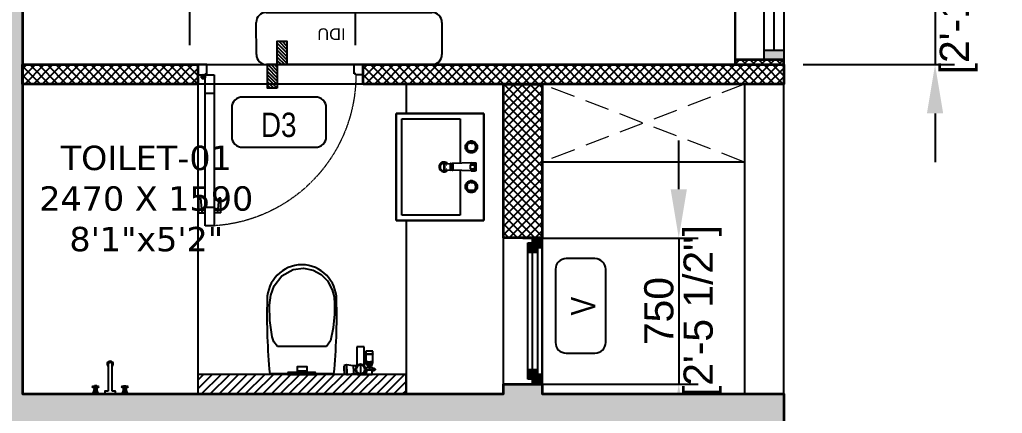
# Model space of a CAD drawing. Header units: millimetres. Extents: x 46985 to 60368, y 184712 to 204375.
# Drawn here: x 55319 to 60368, y 191997 to 194017 of the extents above; entities that cross this region are included whole.
import ezdxf
from ezdxf.enums import TextEntityAlignment as Align

# ---------------------------------------------------------------- set-up
doc = ezdxf.new("R2010")
doc.units = ezdxf.units.MM
doc.linetypes.add('( Hidden )', pattern=[0.375, 0.25, -0.125])
doc.linetypes.add('3.5BHK EAST-UN-5$0$DASHED', pattern=[0.75, 0.5, -0.25])
for name, color, linetype in [('A-AC', 252, 'Continuous'), ('A-Dimensions', 4, 'Continuous'), ('A-Door', 11, 'Continuous'), ('A-Door Line', 8, 'Continuous'), ('A-Furniture', 8, 'Continuous'), ('A-Handwash', 252, 'Continuous'), ('A-Handwash Platform', 253, 'Continuous'), ('A-Hatch', 252, 'Continuous'), ('A-Ledge Wall', 8, 'Continuous'), ('A-Room Boundary', 44, 'Continuous'), ('A-Shaft Line', 253, 'Continuous'), ('A-Shaft Wall', 253, 'Continuous'), ('A-Shower', 253, 'Continuous'), ('A-Shower Glass', 253, 'Continuous'), ('A-Text Main', 44, 'Continuous'), ('A-Ventilator', 4, 'Continuous'), ('A-WC', 253, 'Continuous'), ('A-Window', 4, 'Continuous')]:
    doc.layers.add(name, color=color, linetype=linetype)
doc.layers.add('A-Wall', color=240, linetype='Continuous', lineweight=35)
doc.styles.add('2024-08-29_TOWER-A$0$simplex-0.8', font='simplex.shx', dxfattribs={"width": 0.8})
doc.styles.add('3.5BHK EAST_UN-1$0$grid_text', font='verdana.ttf')
doc.styles.add('3BHK  WEST_UN-2$0$AMISH', font='arial.ttf')
doc.styles.add('ARIAL', font='ARIALN.TTF')
doc.styles.add('S', font='arial.ttf', dxfattribs={"height": 150})
doc.dimstyles.new('DIMSMALL', dxfattribs={"dimtxt": 150, "dimasz": 250, "dimexe": 100, "dimexo": 100, "dimgap": 25, "dimtad": 1, "dimdec": 0, "dimzin": 0, "dimdsep": 46, "dimtxsty": 'S', "dimcen": 0, "dimdle": 100, "dimclrd": 8, "dimclre": 8, "dimclrt": 256, "dimazin": 0, "dimtfac": 1, "dimtdec": 0, "dimtix": 1, "dimtmove": 0, "dimatfit": 3, "dimldrblk": '12_DatumFilled', "dimfxl": 1, "dimtolj": 1, "dimtzin": 0, "dimlwd": -1, "dimlwe": -1, "dimarcsym": 1})

# ---------------------------------------------------------------- blocks, each defined once
blk = doc.blocks.new('A$C060bb122')
at = {"layer": 'A-Window', "linetype": 'Continuous'}
for points in [[(0, 0), (-100, 0), (-100, -50), (0, -50)], [(-100, -900), (0, -900), (0, -850), (-100, -850)]]:
    blk.add_hatch(color=256, dxfattribs=at).paths.add_polyline_path(points)
for p, q in [((-249.5, 0), (-249.5, -900)), ((-100, 0), (-249.5, 0)), ((-100, -50), (-100, 0)), ((0, 0), (-100, 0)), ((0, 0), (-100, 0)), ((0, 0), (0, -900)), ((0, 0), (0, -50)), ((0, -50), (-100, -50)), ((-100, -850), (-100, -50)), ((-50, -50), (-50, -850)), ((0, -50), (0, -850)), ((-100, -900), (-100, -850)), ((-100, -850), (0, -850)), ((0, -850), (0, -900)), ((-100, -900), (-250, -900)), ((0, -900), (-100, -900)), ((0, -900), (-100, -900))]:
    blk.add_line(p, q, dxfattribs=at)
blk = doc.blocks.new('A$C9b4d8ff6')
at = {"layer": 'A-Door'}
for p, q in [((84.9, 827.1), (37.7, 827.1)), ((37.7, 827.1), (37.8, 53.1)), ((85, 53.1), (84.9, 827.1)), ((4.7, 761.1), (37.7, 761.1)), ((4.7, 761.1), (4.7, 685.5)), ((14.1, 685.5), (21.1, 761.1)), ((117.9, 761.1), (84.9, 761.1)), ((108.5, 685.5), (101.5, 761.1)), ((117.9, 761.1), (118, 685.5)), ((19.8, 746.9), (37.7, 746.9)), ((84.9, 732.7), (37.7, 732.7)), ((102.8, 746.9), (84.9, 746.9)), ((4.7, 685.5), (14.1, 685.5)), ((118, 685.5), (108.5, 685.5)), ((84.9, 147.5), (37.7, 147.5)), ((0, 0), (0, 53.1)), ((0, 53.1), (37.8, 53.1)), ((14.2, 62.5), (42.5, 62.5)), ((28.3, 76.7), (28.3, 48.4)), ((37.8, 53.1), (85, 53.1)), ((37.8, 53.1), (37.8, 47.2)), ((85, 53.1), (85, 53.1)), ((850, 53.2), (812.2, 53.1)), ((812.2, 53.1), (812.2, 47.2)), ((850, 0.1), (850, 53.2)), ((47.2, 0), (0, 0)), ((37.8, 47.2), (47.2, 47.2)), ((47.2, 47.2), (47.2, 0)), ((802.8, 47.2), (802.8, 0.1)), ((812.2, 47.2), (802.8, 47.2)), ((802.8, 0.1), (850, 0.1))]:
    blk.add_line(p, q, dxfattribs=at)
blk.add_circle((28.3, 62.5), 9.44, dxfattribs=at)
at = {"layer": 'A-Door', "linetype": '3.5BHK EAST-UN-5$0$DASHED', "lineweight": 0}
blk.add_arc((35.5, 52), 776.7, 0.0858, 86.3542, dxfattribs=at)
blk = doc.blocks.new('A$C82096e65')
at = {"layer": 'A-Ventilator', "linetype": 'Continuous'}
for points in [[(175, 725), (125, 725), (125, 675), (175, 675)], [(200, 750), (150, 750), (150, 725), (175, 725), (175, 700), (200, 700)], [(125, 25), (175, 25), (175, 75), (125, 75)], [(150, 0), (200, 0), (200, 50), (175, 50), (175, 25), (150, 25)]]:
    blk.add_hatch(color=256, dxfattribs=at).paths.add_polyline_path(points)
for p, q in [((0, 0), (0, 750)), ((150, 750), (0, 750)), ((125, 675), (125, 725)), ((125, 725), (175, 725)), ((150, 725), (150, 750)), ((200, 750), (150, 750)), ((200, 750), (150, 750)), ((175, 725), (150, 725)), ((175, 700), (175, 725)), ((175, 725), (175, 675)), ((200, 0), (200, 750)), ((200, 750), (200, 700)), ((125, 75), (125, 675)), ((175, 675), (125, 675)), ((125, 75), (125, 675)), ((150, 75), (150, 675)), ((200, 700), (175, 700)), ((175, 675), (175, 75)), ((200, 700), (200, 50)), ((125, 25), (125, 75)), ((125, 75), (175, 75)), ((175, 75), (175, 25)), ((150, 0), (0, 0)), ((175, 25), (125, 25)), ((150, 0), (150, 25)), ((150, 25), (175, 25)), ((200, 0), (150, 0)), ((200, 0), (150, 0)), ((175, 25), (175, 50)), ((175, 50), (200, 50)), ((200, 50), (200, 0))]:
    blk.add_line(p, q, dxfattribs=at)
blk = doc.blocks.new('2024-08-29_TOWER-A$0$WNTG')
at = {"layer": 'A-Text Main'}
blk.add_lwpolyline([(-187.8, 246.2), (187.8, 246.2, -0.414214), (242.8, 191.2), (242.8, 43.3, -0.414214), (187.8, -11.7), (-187.8, -11.7, -0.414214), (-242.8, 43.3), (-242.8, 191.2, -0.414214)], format="xyb", close=True, dxfattribs=at)
at = {"layer": 'A-Text Main', "style": '2024-08-29_TOWER-A$0$simplex-0.8', "width": 0.8}
blk.add_attdef('WNTG', text='', height=150, dxfattribs=at).set_placement((-1.6, 43), align=Align.CENTER)
blk = doc.blocks.new('TILE DROP')
at = {"layer": 'A-Door Line'}
h = blk.add_hatch(dxfattribs=at)
h.set_pattern_fill('ANSI31', color=8, scale=0.1)
h.set_pattern_definition([(45, (-18.584744, -6.592634), (-0.008838835, 0.008838835), [])])
h.paths.add_polyline_path([(0, 0.05), (-0.12, 0.05), (-0.12, 0), (0, 0)])
h.paths.add_polyline_path([(0.12, -0.05), (0.12, 0), (0, 0), (0, -0.05)])
at = {"layer": 'A-Door Line', "color": 8}
for points in [[(-0.12, 0), (-0.12, 0.05), (0, 0.05), (0, 0)], [(0, -0.05), (0, 0), (0.12, 0), (0.12, -0.05)]]:
    blk.add_lwpolyline(points, close=True, dxfattribs=at)
blk = doc.blocks.new('3BHK  WEST_UN-2$0$WALL MOUNTED SPLIT AC')
at = {"layer": 'A-AC'}
for p, q in [((18067.15, -8077.46), (18073.71, -8077.46)), ((18064.01, -8112.84, 0), (18064, -8079.99, 0)), ((18064.41, -8112.84, 0), (18064.41, -8079.99, 0)), ((18065.12, -8113.34), (18065.11, -8079.5)), ((18075.75, -8079.5), (18075.75, -8113.29)), ((18073.72, -8115.33), (18067.16, -8115.38))]:
    blk.add_line(p, q, dxfattribs=at)
at = {"layer": 'A-AC', "elevation": 0}
for points in [[(18059.86, -8080.11, 0, 0.75, 0), (18061.51, -8081.22, 0.75, 0.75, 0)], [(18058.43, -8086.05, 0, 0.75, 0), (18061.52, -8086.05, 0.75, 0.75, 0)], [(18058.44, -8089.99, 0, 0.75, 0), (18061.52, -8089.99, 0.75, 0.75, 0)], [(18058.44, -8093.93, 0, 0.75, 0), (18061.52, -8093.93, 0.75, 0.75, 0)], [(18058.44, -8097.86, 0, 0.75, 0), (18061.52, -8097.86, 0.75, 0.75, 0)], [(18058.44, -8101.8, 0, 0.75, 0), (18061.52, -8101.8, 0.75, 0.75, 0)], [(18058.44, -8105.74, 0, 0.75, 0), (18061.52, -8105.74, 0.75, 0.75, 0)], [(18059.87, -8112.95, 0, 0.75, 0), (18061.51, -8110.65, 0.75, 0.75, 0)]]:
    blk.add_lwpolyline(points, format="xyseb", dxfattribs=at)
at = {"layer": 'A-AC', "const_width": 0.3, "elevation": 0}
for points in [[(18061.51, -8081.22, 0.246742), (18063.87, -8081.49, -4.761831)], [(18061.51, -8110.65, -0.246742), (18063.87, -8110.38, 4.761831)]]:
    blk.add_lwpolyline(points, format="xyb", dxfattribs=at)
for points in [[(18061.52, -8086.05), (18063.17, -8086.05)], [(18061.52, -8089.99), (18063.17, -8089.99)], [(18061.52, -8093.93), (18063.17, -8093.93)], [(18061.52, -8097.86), (18063.17, -8097.86)], [(18061.52, -8101.8), (18063.17, -8101.8)], [(18061.52, -8105.74), (18063.17, -8105.74)]]:
    blk.add_lwpolyline(points, dxfattribs=at)
at = {"layer": 'A-AC'}
for centre, start, end in [((18067.15, -8079.5), 90.0082, 180.0082), ((18073.71, -8079.5), 0.0078, 90.0078), ((18067.16, -8113.34), 180.0082, 270.0082), ((18073.71, -8113.29), 270.0078, 0.0078)]:
    blk.add_arc(centre, 2.04, start, end, dxfattribs=at)
at = {"layer": 'A-AC', "style": '3BHK  WEST_UN-2$0$AMISH'}
blk.add_attdef('IDU', text='', height=2.4, rotation=90.0082, dxfattribs=at).set_placement((18070, -8096.33, 0), align=Align.MIDDLE_CENTER)
blk = doc.blocks.new('A$C6c4835d4')
at = {"layer": 'A-Handwash'}
for p, q in [((0, 0), (0, 550)), ((0, 550), (450, 550)), ((450, 550), (0, 550)), ((0, 550), (0, 0)), ((28, 522.5), (328, 522.5)), ((28, 27.5), (28, 522.5)), ((328, 522.5), (328, 293.7)), ((450, 550), (450, 0)), ((450, 0), (450, 550)), ((368.7, 402.1), (373.9, 404.9)), ((368.7, 402.1), (373.9, 404.9)), ((373.9, 404.9), (379.5, 406.6)), ((373.9, 404.9), (379.5, 406.6)), ((385.4, 404), (375.1, 403)), ((385.4, 407.2), (379.5, 406.6)), ((385.4, 407.2), (379.5, 406.6)), ((391.3, 406.6), (385.4, 407.2)), ((391.3, 406.6), (385.4, 407.2)), ((395.7, 403), (385.4, 404)), ((385.4, 401.5), (385.4, 404)), ((391.3, 406.6), (397, 404.9)), ((391.3, 406.6), (397, 404.9)), ((397, 404.9), (402.2, 402.1)), ((397, 404.9), (402.2, 402.1)), ((355.3, 377), (355.8, 382.9)), ((355.3, 377), (355.8, 382.9)), ((355.8, 371.1), (355.3, 377)), ((355.8, 371.1), (355.3, 377)), ((355.8, 382.9), (357.6, 388.6)), ((355.8, 382.9), (357.6, 388.6)), ((357.6, 365.5), (355.8, 371.1)), ((357.6, 365.5), (355.8, 371.1)), ((357.6, 388.6), (360.3, 393.8)), ((357.6, 388.6), (360.3, 393.8)), ((360.3, 360.3), (357.6, 365.5)), ((360.3, 360.3), (357.6, 365.5)), ((359.4, 387.3), (358.4, 377)), ((358.4, 377), (359.4, 366.7)), ((358.4, 377), (361, 377)), ((362.4, 397.3), (359.4, 387.3)), ((359.4, 387.3), (361.9, 386.4)), ((359.4, 366.7), (361.9, 367.7)), ((359.4, 366.7), (362.4, 356.8)), ((360.3, 393.8), (361.9, 395.7)), ((360.3, 393.8), (361.9, 395.7)), ((361.9, 358.3), (360.3, 360.3)), ((361.9, 358.3), (360.3, 360.3)), ((361.9, 386.4), (361, 377)), ((361, 377), (361.9, 367.7)), ((364.5, 395.4), (361.9, 386.4)), ((361.9, 367.7), (364.5, 358.7)), ((363.2, 399.2), (362.4, 397.3)), ((364.5, 395.4), (362.4, 397.3)), ((364.5, 358.7), (362.4, 356.8)), ((363.2, 354.8), (362.4, 356.8)), ((363.2, 399.2), (365.2, 400.1)), ((365.3, 397.1), (363.2, 399.2)), ((363.2, 377), (364.1, 386.6)), ((363.2, 377), (364.1, 386.6)), ((364.1, 367.4), (363.2, 377)), ((364.1, 367.4), (363.2, 377)), ((363.2, 354.8), (365.3, 356.9)), ((363.2, 354.8), (365.2, 354)), ((364.1, 386.6), (366.8, 395.6)), ((364.1, 386.6), (366.8, 395.6)), ((366.8, 358.4), (364.1, 367.4)), ((366.8, 358.4), (364.1, 367.4)), ((364.5, 395.4), (365.3, 397.1)), ((365.3, 356.9), (364.5, 358.7)), ((364.8, 377), (365.7, 386.3)), ((365.7, 367.7), (364.8, 377)), ((375.1, 403), (365.2, 400.1)), ((365.2, 400.1), (367.1, 397.9)), ((365.2, 354), (367.1, 356.1)), ((365.2, 354), (375.1, 351)), ((365.3, 397.1), (367.1, 397.9)), ((367.1, 356.1), (365.3, 356.9)), ((365.7, 386.3), (368.1, 394.4)), ((368.1, 359.6), (365.7, 367.7)), ((366.8, 400.5), (368.7, 402.1)), ((366.8, 400.5), (368.7, 402.1)), ((366.8, 395.6), (375.8, 398.3)), ((366.8, 395.6), (375.8, 398.3)), ((375.8, 355.7), (366.8, 358.4)), ((375.8, 355.7), (366.8, 358.4)), ((368.7, 351.9), (366.8, 353.5)), ((368.7, 351.9), (366.8, 353.5)), ((376.1, 400.6), (367.1, 397.9)), ((367.1, 356.1), (376.1, 353.5)), ((368.1, 394.4), (376.1, 396.7)), ((376.1, 357.3), (368.1, 359.6)), ((375.1, 403), (376.1, 400.6)), ((375.1, 351), (376.1, 353.5)), ((385.4, 399.2), (375.8, 398.3)), ((385.4, 354.8), (375.8, 355.7)), ((385.4, 354.8), (375.8, 355.7)), ((385.4, 401.5), (376.1, 400.6)), ((385.4, 397.6), (376.1, 396.7)), ((385.4, 356.4), (376.1, 357.3)), ((376.1, 353.5), (385.4, 352.6)), ((394.8, 400.6), (385.4, 401.5)), ((395, 398.3), (385.4, 399.2)), ((385.4, 397.6), (394.7, 396.7)), ((394.7, 357.3), (385.4, 356.4)), ((395, 355.7), (385.4, 354.8)), ((385.4, 352.6), (394.8, 353.5)), ((402.8, 394.4), (394.7, 396.7)), ((402.8, 359.6), (394.7, 357.3)), ((395.7, 403), (394.8, 400.6)), ((403.8, 397.9), (394.8, 400.6)), ((394.8, 353.5), (403.8, 356.1)), ((395.7, 351), (394.8, 353.5)), ((404, 395.6), (395, 398.3)), ((404, 358.4), (395, 355.7)), ((404, 358.4), (395, 355.7)), ((405.7, 400.1), (395.7, 403)), ((395.7, 351), (405.7, 354)), ((402.2, 402.1), (404.1, 400.5)), ((402.2, 402.1), (404.1, 400.5)), ((404.1, 353.5), (402.2, 351.9)), ((402.8, 394.4), (405.1, 386.3)), ((405.1, 367.7), (402.8, 359.6)), ((405.7, 400.1), (403.8, 397.9)), ((405.5, 397.1), (403.8, 397.9)), ((405.5, 356.9), (403.8, 356.1)), ((405.7, 354), (403.8, 356.1)), ((406.7, 386.6), (404, 395.6)), ((404, 395.6), (406.7, 386.6)), ((406.7, 367.4), (404, 358.4)), ((405.1, 386.3), (406.1, 377)), ((406.1, 377), (405.1, 367.7)), ((405.5, 397.1), (407.6, 399.2)), ((406.3, 395.4), (405.5, 397.1)), ((406.3, 358.7), (405.5, 356.9)), ((405.5, 356.9), (407.6, 354.8)), ((407.6, 399.2), (405.7, 400.1)), ((407.6, 354.8), (405.7, 354)), ((406.3, 395.4), (408.5, 397.3)), ((409, 386.4), (406.3, 395.4)), ((406.3, 358.7), (409, 367.7)), ((406.3, 358.7), (408.5, 356.8)), ((406.7, 386.6), (407.7, 377)), ((407.7, 377), (406.7, 367.4)), ((407.7, 377), (406.7, 367.4)), ((408.5, 397.3), (407.6, 399.2)), ((407.6, 354.8), (408.5, 356.8)), ((411.4, 387.3), (408.5, 397.3)), ((408.5, 356.8), (411.4, 366.7)), ((408.9, 395.7), (410.5, 393.8)), ((408.9, 395.7), (410.5, 393.8)), ((410.5, 360.3), (408.9, 358.3)), ((411.4, 387.3), (409, 386.4)), ((409.9, 377), (409, 386.4)), ((409, 367.7), (409.9, 377)), ((411.4, 366.7), (409, 367.7)), ((412.4, 377), (409.9, 377)), ((410.5, 393.8), (413.3, 388.6)), ((410.5, 393.8), (413.3, 388.6)), ((413.3, 365.5), (410.5, 360.3)), ((412.4, 377), (411.4, 387.3)), ((411.4, 366.7), (412.4, 377)), ((413.3, 388.6), (415, 382.9)), ((413.3, 388.6), (415, 382.9)), ((415, 371.1), (413.3, 365.5)), ((415, 382.9), (415.6, 377)), ((415, 382.9), (415.6, 377)), ((415.6, 377), (415, 371.1)), ((373.9, 349.1), (368.7, 351.9)), ((373.9, 349.1), (368.7, 351.9)), ((379.5, 347.4), (373.9, 349.1)), ((379.5, 347.4), (373.9, 349.1)), ((375.1, 351), (385.4, 350)), ((385.4, 346.8), (379.5, 347.4)), ((385.4, 346.8), (379.5, 347.4)), ((385.4, 352.6), (385.4, 350)), ((385.4, 350), (395.7, 351)), ((391.3, 347.4), (385.4, 346.8)), ((397, 349.1), (391.3, 347.4)), ((402.2, 351.9), (397, 349.1)), ((245.7, 291.3), (248.9, 291.4)), ((245.7, 259.5), (245.7, 291.3)), ((248.9, 259.4), (245.7, 259.5)), ((248.9, 291.4), (277.3, 292.2)), ((248.9, 259.4), (248.9, 291.4)), ((248.9, 259.4), (277.3, 258.6)), ((257.7, 286.5), (259.2, 286.5)), ((257.7, 264.3), (259.2, 264.3)), ((278.2, 292.2), (277.3, 292.2)), ((277.3, 292.2), (277.3, 258.6)), ((278.2, 258.6), (277.3, 258.6)), ((278.2, 292.2), (287.7, 292.5)), ((278.2, 258.6), (278.2, 292.2)), ((287.7, 258.3), (278.2, 258.6)), ((289.8, 292.6), (287.7, 292.5)), ((287.7, 258.3), (287.7, 292.5)), ((287.7, 258.3), (289.8, 258.3)), ((385.4, 295.3), (289.8, 292.6)), ((289.8, 292.6), (289.8, 258.3)), ((385.4, 255.5), (289.8, 258.3)), ((328, 257.2), (328, 27.5)), ((381.5, 265.1), (381.5, 285.7)), ((381.5, 285.7), (402.1, 285.7)), ((381.5, 265.1), (402.1, 265.1)), ((385.4, 295.3), (404.5, 295.9)), ((385.4, 285.7), (385.4, 295.3)), ((385.4, 255.5), (385.4, 265.1)), ((385.4, 255.5), (404.5, 255)), ((402.1, 285.7), (402.1, 265.1)), ((404.5, 295.9), (410.8, 296)), ((404.5, 255), (404.5, 295.9)), ((410.8, 254.8), (404.5, 255)), ((410.8, 254.8), (410.8, 296)), ((373.9, 201.7), (379.5, 203.4)), ((373.9, 201.7), (379.5, 203.4)), ((385.4, 204), (379.5, 203.4)), ((385.4, 204), (379.5, 203.4)), ((391.3, 203.4), (385.4, 204)), ((385.4, 204), (391.3, 203.4)), ((391.3, 203.4), (397, 201.7)), ((391.3, 203.4), (397, 201.7)), ((355.3, 173.8), (355.8, 179.7)), ((355.3, 173.8), (355.8, 179.7)), ((355.8, 167.9), (355.3, 173.8)), ((355.8, 167.9), (355.3, 173.8)), ((355.8, 179.7), (357.6, 185.4)), ((355.8, 179.7), (357.6, 185.4)), ((357.6, 162.3), (355.8, 167.9)), ((357.6, 162.3), (355.8, 167.9)), ((357.6, 185.4), (360.3, 190.6)), ((357.6, 185.4), (360.3, 190.6)), ((360.3, 157.1), (357.6, 162.3)), ((360.3, 157.1), (357.6, 162.3)), ((359.4, 184.1), (358.4, 173.8)), ((358.4, 173.8), (359.4, 163.5)), ((358.4, 173.8), (361, 173.8)), ((362.4, 194.1), (359.4, 184.1)), ((359.4, 184.1), (361.9, 183.2)), ((359.4, 163.5), (361.9, 164.5)), ((359.4, 163.5), (362.4, 153.6)), ((360.3, 190.6), (361.9, 192.5)), ((360.3, 190.6), (361.9, 192.5)), ((361.9, 155.1), (360.3, 157.1)), ((361.9, 155.1), (360.3, 157.1)), ((361.9, 183.2), (361, 173.8)), ((361, 173.8), (361.9, 164.5)), ((364.5, 192.2), (361.9, 183.2)), ((361.9, 164.5), (364.5, 155.5)), ((363.2, 196), (362.4, 194.1)), ((364.5, 192.2), (362.4, 194.1)), ((364.5, 155.5), (362.4, 153.6)), ((363.2, 151.6), (362.4, 153.6)), ((363.2, 196), (365.2, 196.9)), ((365.3, 193.9), (363.2, 196)), ((363.2, 173.8), (364.1, 183.4)), ((363.2, 173.8), (364.1, 183.4)), ((364.1, 164.2), (363.2, 173.8)), ((364.1, 164.2), (363.2, 173.8)), ((363.2, 151.6), (365.3, 153.7)), ((363.2, 151.6), (365.2, 150.8)), ((364.1, 183.4), (366.8, 192.4)), ((364.1, 183.4), (366.8, 192.4)), ((366.8, 155.2), (364.1, 164.2)), ((366.8, 155.2), (364.1, 164.2)), ((364.5, 192.2), (365.3, 193.9)), ((365.3, 153.7), (364.5, 155.5)), ((364.8, 173.8), (365.7, 183.1)), ((365.7, 164.5), (364.8, 173.8)), ((375.1, 199.8), (365.2, 196.9)), ((365.2, 196.9), (367.1, 194.7)), ((365.2, 150.8), (367.1, 152.9)), ((365.3, 193.9), (367.1, 194.7)), ((367.1, 152.9), (365.3, 153.7)), ((365.7, 183.1), (368.1, 191.2)), ((368.1, 156.4), (365.7, 164.5)), ((366.8, 197.3), (368.7, 198.9)), ((366.8, 197.3), (368.7, 198.9)), ((366.8, 192.4), (375.8, 195.1)), ((366.8, 192.4), (375.8, 195.1)), ((375.8, 152.5), (366.8, 155.2)), ((375.8, 152.5), (366.8, 155.2)), ((376.1, 197.4), (367.1, 194.7)), ((367.1, 152.9), (376.1, 150.3)), ((368.1, 191.2), (376.1, 193.5)), ((376.1, 154.1), (368.1, 156.4)), ((368.7, 198.9), (373.9, 201.7)), ((368.7, 198.9), (373.9, 201.7)), ((385.4, 200.8), (375.1, 199.8)), ((375.1, 199.8), (376.1, 197.4)), ((385.4, 196), (375.8, 195.1)), ((385.4, 151.6), (375.8, 152.5)), ((385.4, 151.6), (375.8, 152.5)), ((385.4, 198.3), (376.1, 197.4)), ((385.4, 194.4), (376.1, 193.5)), ((385.4, 153.2), (376.1, 154.1)), ((395.7, 199.8), (385.4, 200.8)), ((385.4, 198.3), (385.4, 200.8)), ((394.8, 197.4), (385.4, 198.3)), ((395, 195.1), (385.4, 196)), ((385.4, 194.4), (394.7, 193.5)), ((394.7, 154.1), (385.4, 153.2)), ((395, 152.5), (385.4, 151.6)), ((402.8, 191.2), (394.7, 193.5)), ((402.8, 156.4), (394.7, 154.1)), ((395.7, 199.8), (394.8, 197.4)), ((403.8, 194.7), (394.8, 197.4)), ((394.8, 150.3), (403.8, 152.9)), ((404, 192.4), (395, 195.1)), ((404, 155.2), (395, 152.5)), ((404, 155.2), (395, 152.5)), ((405.7, 196.9), (395.7, 199.8)), ((397, 201.7), (402.2, 198.9)), ((397, 201.7), (402.2, 198.9)), ((402.2, 198.9), (404.1, 197.3)), ((402.2, 198.9), (404.1, 197.3)), ((402.8, 191.2), (405.1, 183.1)), ((405.1, 164.5), (402.8, 156.4)), ((405.7, 196.9), (403.8, 194.7)), ((405.5, 193.9), (403.8, 194.7)), ((405.5, 153.7), (403.8, 152.9)), ((405.7, 150.8), (403.8, 152.9)), ((406.7, 183.4), (404, 192.4)), ((404, 192.4), (406.7, 183.4)), ((406.7, 164.2), (404, 155.2)), ((405.1, 183.1), (406.1, 173.8)), ((406.1, 173.8), (405.1, 164.5)), ((405.5, 193.9), (407.6, 196)), ((406.3, 192.2), (405.5, 193.9)), ((406.3, 155.5), (405.5, 153.7)), ((405.5, 153.7), (407.6, 151.6)), ((407.6, 196), (405.7, 196.9)), ((407.6, 151.6), (405.7, 150.8)), ((406.3, 192.2), (408.5, 194.1)), ((409, 183.2), (406.3, 192.2)), ((406.3, 155.5), (409, 164.5)), ((406.3, 155.5), (408.5, 153.6)), ((406.7, 183.4), (407.7, 173.8)), ((407.7, 173.8), (406.7, 164.2)), ((407.7, 173.8), (406.7, 164.2)), ((408.5, 194.1), (407.6, 196)), ((407.6, 151.6), (408.5, 153.6)), ((411.4, 184.1), (408.5, 194.1)), ((408.5, 153.6), (411.4, 163.5)), ((408.9, 192.5), (410.5, 190.6)), ((408.9, 192.5), (410.5, 190.6)), ((410.5, 157.1), (408.9, 155.1)), ((411.4, 184.1), (409, 183.2)), ((409.9, 173.8), (409, 183.2)), ((409, 164.5), (409.9, 173.8)), ((411.4, 163.5), (409, 164.5)), ((412.4, 173.8), (409.9, 173.8)), ((410.5, 190.6), (413.3, 185.4)), ((410.5, 190.6), (413.3, 185.4)), ((413.3, 162.3), (410.5, 157.1)), ((412.4, 173.8), (411.4, 184.1)), ((411.4, 163.5), (412.4, 173.8)), ((413.3, 185.4), (415, 179.7)), ((413.3, 185.4), (415, 179.7)), ((415, 167.9), (413.3, 162.3)), ((415, 179.7), (415.6, 173.8)), ((415, 179.7), (415.6, 173.8)), ((415.6, 173.8), (415, 167.9)), ((365.2, 150.8), (375.1, 147.8)), ((368.7, 148.7), (366.8, 150.3)), ((368.7, 148.7), (366.8, 150.3)), ((373.9, 145.9), (368.7, 148.7)), ((373.9, 145.9), (368.7, 148.7)), ((379.5, 144.2), (373.9, 145.9)), ((379.5, 144.2), (373.9, 145.9)), ((375.1, 147.8), (376.1, 150.3)), ((375.1, 147.8), (385.4, 146.8)), ((376.1, 150.3), (385.4, 149.4)), ((385.4, 143.6), (379.5, 144.2)), ((385.4, 143.6), (379.5, 144.2)), ((385.4, 149.4), (394.8, 150.3)), ((385.4, 149.4), (385.4, 146.8)), ((385.4, 146.8), (395.7, 147.8)), ((391.3, 144.2), (385.4, 143.6)), ((397, 145.9), (391.3, 144.2)), ((395.7, 147.8), (394.8, 150.3)), ((395.7, 147.8), (405.7, 150.8)), ((402.2, 148.7), (397, 145.9)), ((404.1, 150.3), (402.2, 148.7)), ((450, 0), (0, 0)), ((0, 0), (450, 0)), ((328, 27.5), (28, 27.5))]:
    blk.add_line(p, q, dxfattribs=at)
for radius, start, end in [(25, 90, 319.3296), (20, 90, 304.3189), (25, 45, 90), (20, 65.9109, 90)]:
    blk.add_arc((245, 275), radius, start, end, dxfattribs=at)
blk = doc.blocks.new('A$Cc258e7eb')
at = {"layer": 'A-WC', "linetype": 'Continuous'}
for p, q in [((306.5, 146.4), (54.5, 146.4)), ((461.7, 145.2), (461.7, 47.1)), ((499.8, 145.2), (461.7, 145.2)), ((499.8, 47.1), (499.8, 145.2)), ((508.2, 121.8), (508.2, 107.7)), ((543.2, 121.8), (508.2, 121.8)), ((508.2, 107.7), (543.2, 107.7)), ((508.2, 107.7), (508.2, 107.2)), ((543.2, 107.2), (508.2, 107.2)), ((508.2, 107.2), (543.2, 107.2)), ((508.2, 107.2), (508.2, 66.4)), ((543.2, 107.7), (543.2, 121.8)), ((543.2, 107.7), (543.2, 107.2)), ((543.2, 66.4), (543.2, 107.2)), ((408.5, 52.3), (396.8, 48.8)), ((443.6, 46.7), (408.6, 52.4)), ((480.7, 51.5), (480.7, 5.5)), ((508, 73.6), (508, 62.8)), ((543.2, 66.4), (508.2, 66.4)), ((513.8, 72.3), (513.8, 62.4)), ((518.6, 62.4), (518.6, 59.6)), ((520.6, 53.2), (520.6, 38.8)), ((530.8, 38.8), (530.8, 53.2)), ((532.9, 59.6), (532.9, 62.4)), ((537.6, 62.4), (537.6, 72.3)), ((543.5, 62.8), (543.5, 73.6)), ((105.7, 5.7), (14.3, 5.7)), ((105.7, 2.9), (105.7, 10.9)), ((105.7, 2.9), (250.7, 2.9)), ((108.7, 13.9), (247.7, 13.9)), ((154.5, 40.4), (154.5, 20)), ((154.5, 20), (207, 20)), ((154.5, 17.3), (154.5, 13.9)), ((154.5, 13.9), (207, 13.9)), ((205.5, 41.9), (155.9, 41.9)), ((205.5, 18.8), (156, 18.8)), ((207, 20), (207, 40.4)), ((207, 13.9), (207, 17.3)), ((250.7, 2.9), (250.7, 10.9)), ((344.3, 5.7), (250.7, 5.7)), ((410.3, 0), (398.3, 2.8)), ((410.3, 0), (444.8, 7.9)), ((461.7, 47.3), (443.5, 46.7)), ((444.8, 7.9), (463, 8.5)), ((463.6, 8.9), (463.6, 8.5)), ((463.6, 8.5), (463.6, 6.8)), ((463.6, 6.8), (463.6, 5.1)), ((463.6, 5.1), (463.6, 3.4)), ((463.6, 3.4), (463.6, 2.9)), ((463.6, 2.9), (541, 2.9)), ((498.5, 8), (498.5, 9.4)), ((498.5, 6.4), (498.5, 8)), ((498.5, 4.7), (498.5, 6.4)), ((498.5, 2.9), (498.5, 4.7)), ((506.2, 33.5), (507, 33.5)), ((507.6, 23.5), (506.3, 23.5)), ((507, 33.5), (508.3, 33.5)), ((509, 23.5), (507.6, 23.5)), ((508.4, 31.8), (508.3, 24.8)), ((525.7, 24.8), (508.3, 24.8)), ((508.5, 38.8), (508.4, 31.8)), ((508.5, 38.8), (525.7, 38.8)), ((510.4, 23.5), (509, 23.5)), ((510.7, 24.8), (510.4, 2.9)), ((510.7, 23.5), (510.4, 23.5)), ((518.6, 47.6), (518.6, 38.8)), ((525.7, 38.8), (529, 38.8)), ((528.9, 24.8), (525.7, 24.8)), ((528.9, 24.8), (529, 31.8)), ((533.2, 24.8), (528.9, 24.8)), ((529, 38.8), (533.2, 38.8)), ((529, 31.8), (529, 38.8)), ((532.9, 38.8), (532.9, 47.6)), ((533.2, 38.8), (539.6, 38.8)), ((539.9, 24.8), (533.2, 24.8)), ((539.6, 38.8), (543.9, 38.8)), ((539.6, 38.8), (539.8, 31.8)), ((539.8, 31.8), (539.9, 24.8)), ((544.1, 24.8), (539.9, 24.8)), ((540.7, 23.5), (550.1, 23.5)), ((541, 2.9), (540.8, 24.8)), ((544.2, 24.8), (544, 38.8)), ((550.1, 33.5), (544, 33.5)), ((547.9, 33.5), (548.4, 33.5)), ((548.6, 23.5), (548.2, 23.5)), ((548.4, 33.5), (548.8, 33.5)), ((549, 23.5), (548.6, 23.5)), ((548.8, 33.5), (549.2, 33.5)), ((549.4, 23.5), (549, 23.5)), ((549.2, 33.5), (549.6, 33.5)), ((549.7, 23.5), (549.4, 23.5)), ((549.6, 33.5), (549.8, 33.5)), ((550, 23.5), (549.7, 23.5)), ((549.8, 33.5), (550.1, 33.5)), ((550.2, 23.5), (550, 23.5)), ((550.1, 33.5), (550.2, 33.5)), ((550.2, 33.5), (550.1, 33.5)), ((550.1, 23.5), (550.2, 23.5)), ((550.2, 33.5), (550.3, 33.5)), ((550.3, 33.5), (550.2, 33.5)), ((550.2, 23.5), (550.3, 23.5)), ((550.3, 23.5), (550.2, 23.5)), ((550.3, 33.5), (550.4, 33.5)), ((550.4, 33.5), (550.3, 33.5)), ((550.3, 23.5), (550.4, 23.5)), ((550.4, 23.5), (550.3, 23.5)), ((550.4, 33.5), (550.6, 33.5)), ((550.4, 33.5), (550.4, 33.5)), ((550.4, 33.5), (550.4, 33.5)), ((550.5, 23.5), (550.4, 23.5)), ((550.4, 23.5), (550.4, 23.5)), ((550.4, 23.5), (550.4, 23.5)), ((550.7, 23.5), (550.5, 23.5)), ((550.6, 33.5), (550.8, 33.5)), ((550.9, 23.5), (550.7, 23.5)), ((550.8, 33.5), (551, 33.4)), ((551.1, 23.5), (550.9, 23.5)), ((551, 33.4), (551.2, 33.4)), ((551.3, 23.6), (551.1, 23.5)), ((551.2, 33.4), (551.4, 33.4)), ((551.4, 23.6), (551.3, 23.6)), ((551.4, 33.4), (551.6, 33.3)), ((551.6, 23.6), (551.4, 23.6)), ((551.6, 33.3), (551.8, 33.3)), ((551.8, 23.7), (551.6, 23.6)), ((551.8, 33.3), (552, 33.2)), ((552, 23.8), (551.8, 23.7)), ((552, 33.2), (552.2, 33.2)), ((552.2, 23.8), (552, 23.8)), ((552.2, 33.2), (552.4, 33.1)), ((552.4, 23.9), (552.2, 23.8)), ((552.4, 33.1), (552.5, 33)), ((552.6, 24), (552.4, 23.9)), ((552.5, 33), (552.7, 32.9)), ((552.8, 24.1), (552.6, 24)), ((552.7, 32.9), (552.9, 32.8)), ((552.9, 24.2), (552.8, 24.1)), ((552.9, 32.8), (553.1, 32.7)), ((553.1, 24.3), (552.9, 24.2)), ((553.1, 32.7), (553.2, 32.6)), ((553.3, 24.4), (553.1, 24.3)), ((553.2, 32.6), (553.4, 32.5)), ((553.4, 24.5), (553.3, 24.4)), ((553.4, 32.5), (553.5, 32.4)), ((553.6, 24.6), (553.4, 24.5)), ((553.5, 32.4), (553.7, 32.2)), ((553.7, 24.8), (553.6, 24.6)), ((553.7, 32.2), (553.8, 32.1)), ((553.9, 24.9), (553.7, 24.8)), ((553.8, 32.1), (554, 32)), ((554, 25), (553.9, 24.9)), ((554, 32), (554.1, 31.8)), ((554.2, 25.2), (554, 25)), ((554.1, 31.8), (554.3, 31.7)), ((554.3, 25.3), (554.2, 25.2)), ((554.3, 31.7), (554.4, 31.5)), ((554.4, 25.5), (554.3, 25.3)), ((554.4, 31.5), (554.5, 31.4)), ((554.5, 25.7), (554.4, 25.5)), ((554.5, 31.4), (554.6, 31.2)), ((554.6, 25.8), (554.5, 25.7)), ((554.6, 31.2), (554.7, 31)), ((554.7, 26), (554.6, 25.8)), ((554.7, 31), (554.8, 30.8)), ((554.8, 26.2), (554.7, 26)), ((554.8, 30.8), (554.9, 30.7)), ((554.9, 26.4), (554.8, 26.2)), ((554.9, 30.7), (555, 30.5)), ((555, 26.5), (554.9, 26.4)), ((555, 30.5), (555.1, 30.3)), ((555.1, 26.7), (555, 26.5)), ((555.1, 30.3), (555.1, 30.1)), ((555.1, 30.1), (555.2, 29.9)), ((555.2, 27.1), (555.1, 26.9)), ((555.1, 26.9), (555.1, 26.7)), ((555.2, 29.9), (555.2, 29.7)), ((555.2, 29.7), (555.3, 29.5)), ((555.3, 27.3), (555.2, 27.1)), ((555.3, 29.5), (555.3, 29.3)), ((555.3, 29.3), (555.4, 29.1)), ((555.4, 27.9), (555.3, 27.7)), ((555.3, 27.7), (555.3, 27.5)), ((555.3, 27.5), (555.3, 27.3)), ((555.4, 29.1), (555.4, 28.9)), ((555.4, 28.9), (555.4, 28.7)), ((555.4, 28.7), (555.4, 28.5)), ((555.4, 28.5), (555.4, 28.5)), ((555.4, 28.5), (555.4, 28.3)), ((555.4, 28.3), (555.4, 28.1)), ((555.4, 28.1), (555.4, 27.9))]:
    blk.add_line(p, q, dxfattribs=at)
at = {"layer": 'A-WC', "linetype": 'Continuous', "flags": 128}
blk.add_lwpolyline([(54.5, 146.4), (35.3, 169.3), (27, 196.1), (14.5, 278.9), (13.1, 358.7), (19.3, 410.1), (37, 456.8), (77.3, 508.9), (135.2, 541), (188.4, 547.4), (237.3, 537.5), (278.1, 515.5), (311.2, 482.5), (335.3, 437.2), (345.6, 400.2), (347, 363.7), (346.3, 312.7), (339.6, 241.2), (325.9, 175.7), (306.5, 146.4)], dxfattribs=at)
at = {"layer": 'A-WC', "linetype": 'Continuous'}
for centre, radius, start, end in [((181.3, 385.5), 180.3, 90.6516, 180), ((177.2, 385.5), 180.3, 0, 89.3484), ((3145.4, 305.2), 3145.4, 178.5369, 185.4631), ((-2786.8, 305.2), 3145.4, 354.5369, 1.4631), ((480.7, 28.5), 26.2, 0, 180), ((480.7, 28.5), 23, 0, 180), ((480.7, 25.4), 28.9, 117.4678, 131.2017), ((480.7, 25.4), 28.9, 48.7983, 62.5322), ((108.7, 10.9), 3, 90, 180), ((155.9, 40.4), 1.46, 90, 180), ((156, 17.3), 1.5, 90, 180), ((205.5, 40.4), 1.46, 0, 90), ((205.5, 17.3), 1.5, 0, 90), ((247.7, 10.9), 3, 0, 90), ((480.7, 28.5), 26.2, 180, 312.8693), ((480.7, 28.5), 23, 180, 0), ((480.7, 28.5), 26.2, 280.2496, 0)]:
    blk.add_arc(centre, radius, start, end, dxfattribs=at)
for centre, major_axis, ratio, start_param, end_param in [((409.4, 26.2), (0.8, -26.2), 0.087894, 0.017046, 3.133769), ((525.7, 62.8), (-17.8, 0), 0.939693, 6.170767, 7.561634), ((525.7, 73.6), (-17.8, 0), 0.939693, 6.137068, 6.429723), ((525.7, 73.6), (-17.8, 0), 0.939693, 0.452611, 2.688981), ((525.7, 73.6), (-13.4, 0), 0.939693, 0.61963, 1.312246), ((525.7, 72.3), (-11.9, 0), 0.939693, 0.557537, 1.570796), ((525.7, 72.3), (-11.9, 0), 0.939693, 0.557537, 1.570796), ((525.7, 73.8), (-11.9, 0), 0.939693, 0.731428, 1.570796), ((525.7, 73.6), (-13.4, 0), 0.939693, 1.374148, 1.507037), ((525.7, 72.3), (-11.9, 0), 0.939693, 1.570796, 2.584055), ((525.7, 72.3), (-11.9, 0), 0.939693, 1.570796, 2.584055), ((525.7, 73.8), (-11.9, 0), 0.939693, 1.570796, 2.410164), ((525.7, 73.6), (-13.4, 0), 0.939693, 1.634555, 1.767445), ((525.7, 73.6), (-13.4, 0), 0.939693, 1.839841, 2.521963), ((525.7, 62.8), (-17.8, 0), 0.939693, 1.86017, 3.254011), ((525.7, 73.6), (-17.8, 0), 0.939693, 2.995055, 3.28771), ((397.5, 25.8), (0.7, -23), 0.087894, 3.165124, 6.230506), ((397.5, 25.8), (0.7, -23), 0.087894, 0.026053, 3.133769), ((444.2, 27.3), (0.6, -19.4), 0.087894, 6.275362, 9.416955), ((462.3, 27.9), (0.6, -19.4), 0.087894, 2.98627, 3.106469), ((462.3, 27.9), (0.6, -19.4), 0.087894, 6.275362, 6.466185)]:
    blk.add_ellipse(centre, major_axis=major_axis, ratio=ratio, start_param=start_param, end_param=end_param, dxfattribs=at)
blk = doc.blocks.new('A$Ce78b2266')
at = {"layer": 'A-Shower'}
for p, q in [((80.6, 152), (80.6, 13.5)), ((100.6, 13.5), (100.6, 152)), ((0, 0), (31.2, 0)), ((0, 0), (181.2, 0)), ((27.6, 5.4), (3.6, 5.4)), ((25.3, 9.9), (5.9, 9.9)), ((24.1, 13.3), (7.1, 13.3)), ((23.3, 15.8), (7.9, 15.8)), ((8.4, 18), (22.8, 18)), ((22.3, 20.4), (8.9, 20.4)), ((9.1, 22.2), (22.1, 22.2)), ((21.9, 23.6), (9.2, 23.6)), ((21.8, 41.9), (9.3, 41.9)), ((9.3, 41.9), (9.4, 27.4)), ((21.8, 27.4), (21.8, 41.9)), ((63.6, 12.5), (63.6, 0)), ((63.6, 0), (117.6, 0)), ((80.6, 13.5), (64.6, 13.5)), ((116.6, 13.5), (100.6, 13.5)), ((117.6, 0), (117.6, 12.5)), ((181.2, 0), (150, 0)), ((153.6, 5.4), (177.6, 5.4)), ((155.8, 9.9), (175.3, 9.9)), ((157.1, 13.3), (174, 13.3)), ((157.9, 15.8), (173.3, 15.8)), ((172.8, 18), (158.4, 18)), ((158.8, 20.4), (172.3, 20.4)), ((172.1, 22.2), (159.1, 22.2)), ((159.2, 23.6), (171.9, 23.6)), ((159.3, 41.9), (171.8, 41.9)), ((159.4, 27.4), (159.4, 41.9)), ((171.8, 41.9), (171.8, 27.4))]:
    blk.add_line(p, q, dxfattribs=at)
for centre, radius in [((4.9, 36), 4.41), ((15.8, 36), 3.69), ((26.2, 36), 4.41), ((154.9, 36), 4.41), ((165.4, 36), 3.69), ((176.2, 36), 4.41)]:
    blk.add_circle(centre, radius, dxfattribs=at)
for centre, radius, start, end in [((90.6, 152), 16, 90.0001, 180), ((90.6, 152), 16, 180, 231.3178), ((90.6, 152), 10, 0, 180), ((90.6, 152), 16, 360, 90.0001), ((90.6, 152), 16, 308.6822, 0), ((-34.8, 27.2), 44.2, 321.9638, 0.2151), ((66.5, 27.4), 44.7, 180, 217.8209), ((64.6, 12.5), 1, 90, 179.8008), ((116.6, 12.5), 0.999, 359.9998, 90.1995), ((114.7, 27.4), 44.7, 322.1791, 360), ((216, 27.2), 44.2, 179.7849, 218.0362)]:
    blk.add_arc(centre, radius, start, end, dxfattribs=at)
blk = doc.blocks.new('Unit-1')
at = {"layer": 'A-Hatch', "linetype": 'Continuous'}
h = blk.add_hatch(color=256, dxfattribs=at)
h.dxf.hatch_style = 1
h.paths.add_polyline_path([(-7145, 15335.7), (-6895, 15335.7), (-6895, 16800.1), (-8999.8, 16800.1), (-8999.8, 16550.3), (-7145, 16550.1)])
h.paths.add_polyline_path([(-10800, 15796), (-10800, 12295), (-8145, 12295), (-8145, 12045.7), (-10800, 12045.7), (-10800, 10820), (-11050, 10820), (-11050, 15796)])
h.paths.add_polyline_path([(-5470, 12045.7), (-5270, 12045.7), (-5270, 16550.1), (-4400.1, 16550.1), (-4400.1, 16800.1), (-5470, 16800.1)])
h.paths.add_polyline_path([(-250, 16550.1), (-1050.1, 16550.1), (-1050.1, 16800.1), (0, 16800.1), (0, 16550.1), (0, 13495), (-250, 13495)])
h.paths.add_polyline_path([(-4110, 12295), (-4110, 12045.7), (-250, 12045.7), (-250, 11295.1), (0, 11295.1), (0, 12295)])
h.paths.add_polyline_path([(-3910, 8082.6), (-3910, 6370), (-1440, 6370), (-1440, 6420), (-1240, 6420), (-1240, 6370), (0, 6370), (0, 0), (-250, 0), (-250, 6170), (-4110, 6170), (-4110, 11045.7), (-3910, 11045.7)])
h.paths.add_polyline_path([(-250, 10395.1), (0, 10395.1), (0, 8985.1), (-250, 8985.1)])
h.paths.add_polyline_path([(-3740, 4410), (-6535, 4410), (-6535, 4210), (-3940, 4210), (-3940, 250), (-4840, 250), (-4840, 0), (-3240, 0), (-3240, 250), (-3740, 250)])
h.paths.add_polyline_path([(-7535, 4210), (-8145, 4210), (-10800, 4210), (-10800, 3620.1), (-11050, 3620.1), (-11050.1, 4460.1), (-8145, 4460), (-8145, 4410), (-8150, 4410), (-7535, 4410)])
h.paths.add_polyline_path([(-10800.1, 1820.1), (-10800, 250), (-6535, 250), (-6535, 2135), (-6335, 2135), (-6335, 250), (-5590, 250), (-5590, 0), (-10800, 0), (-11050, 0), (-11050, 250), (-11050.1, 1820.1)])
h = blk.add_hatch(dxfattribs=at)
h.set_pattern_fill('ANSI37', color=256, scale=10)
h.paths.add_polyline_path([(-5470, 15585.7), (-6145, 15585.7), (-6145, 15335.7), (-5470, 15335.7)])
h.paths.add_polyline_path([(-7145, 15335.7), (-7145, 12045.7), (-7045, 12045.7), (-7045, 15335.7)])
h.paths.add_polyline_path([(-2160, 7960), (-2160, 8060), (0, 8060), (0, 7960)])
h.paths.add_polyline_path([(-3910, 8060), (-3010, 8060), (-3010, 7960), (-3910, 7960)])
h.paths.add_polyline_path([(-1440, 7960), (-1240, 7960), (-1240, 7170.4), (-1440, 7170.4)])
h.paths.add_polyline_path([(-2240, 1780), (-1490, 1780), (-1490, 1980), (-2240, 1980)])
h.paths.add_polyline_path([(-490, 1980), (-250, 1980), (-250, 1780), (-490, 1780)])
h.paths.add_polyline_path([(-3740, 1979.9), (-3240, 1979.9), (-3240, 1780), (-3740, 1780)])
h.paths.add_polyline_path([(-4840, 2134.9), (-3940, 2134.9), (-3940, 2035), (-4840, 2035)])
h.paths.add_polyline_path([(-6335, 2135), (-5690, 2135), (-5690, 2035), (-6335, 2035)])
h.paths.add_polyline_path([(-8345, 4870.1), (-8145, 4870.1), (-8145, 4460), (-8345, 4460)])
h.paths.add_polyline_path([(-8345, 8470), (-8145, 8470), (-8145, 7870.1), (-8345, 7870.1)])
h.paths.add_polyline_path([(-9100, 8470), (-9000, 8470), (-9000, 8070), (-9100, 8070)])
h = blk.add_hatch(dxfattribs=at)
h.set_pattern_fill('ANSI37', color=256, scale=10)
h.paths.add_polyline_path([(-250, 8060), (0, 8060), (0, 8085.1), (-250, 8085.1)])
at = {"layer": 'A-Ledge Wall'}
h = blk.add_hatch(dxfattribs=at)
h.set_pattern_fill('ANSI31', color=256, scale=10)
h.set_pattern_definition([(45, (34655.15, -183144.792), (-22.4506403, 22.4506403), [])])
h.paths.add_polyline_path([(-3010, 6370), (-1940, 6370), (-1940, 6470), (-3010, 6470)])
at = {"layer": 'A-Door Line'}
blk.add_line((-3010, 8059.9), (-2160, 8059.9), dxfattribs=at)
at = {"layer": 'A-Handwash Platform'}
blk.add_lwpolyline([(-1940, 7259.9), (-1940, 6370), (-1440, 6370), (-1440, 7960), (-1940, 7960), (-1940, 7809.9)], dxfattribs=at)
at = {"layer": 'A-Ledge Wall'}
blk.add_lwpolyline([(-3010, 6370), (-1940, 6370), (-1940, 6470), (-3010, 6470)], close=True, dxfattribs=at)
at = {"layer": 'A-Room Boundary', "linetype": 'Continuous'}
for points in [[(-3910, 8060), (-250, 8060), (-250, 12045.7), (-3910, 12045.7)], [(-3910, 6370), (-1440, 6370), (-1440, 7960), (-3910, 7960)]]:
    blk.add_lwpolyline(points, close=True, dxfattribs=at)
at = {"layer": 'A-Shaft Line', "linetype": 'Continuous'}
blk.add_lwpolyline([(-1240.4, 7960), (-200.4, 7960), (-200.4, 7560), (-1240.4, 7560)], close=True, dxfattribs=at)
at = {"layer": 'A-Shaft Line', "linetype": '( Hidden )', "lineweight": 0, "ltscale": 500}
for points in [[(-200.4, 7560), (-1240.4, 7960)], [(-200.4, 7960), (-1240.4, 7560)]]:
    blk.add_lwpolyline(points, dxfattribs=at)
at = {"layer": 'A-Shaft Wall', "linetype": 'Continuous'}
blk.add_lwpolyline([(-200.4, 6370), (0, 6370), (0, 7960), (-200.4, 7960)], close=True, dxfattribs=at)
at = {"layer": 'A-Shower Glass'}
blk.add_lwpolyline([(-3010, 7960), (-3010, 6370)], dxfattribs=at)
at = {"layer": 'A-Wall'}
blk.add_lwpolyline([(-3910, 8082.6), (-3910, 6370), (-1440, 6370), (-1440, 6420), (-1240, 6420), (-1240, 6370), (0, 6370), (0, 0), (-250, 0), (-250, 6170), (-4110, 6170), (-4110, 11045.7), (-3910, 11045.7), (-3910, 8082.6)], dxfattribs=at)
for points in [[(-250, 8060), (0, 8060), (0, 8085.1), (-250, 8085.1)], [(-3910, 8060), (-3010, 8060), (-3010, 7960), (-3910, 7960)], [(-2160, 7960), (-2160, 8060), (0, 8060), (0, 7960)], [(-1440, 7960), (-1240, 7960), (-1240, 7170.4), (-1440, 7170.4)]]:
    blk.add_lwpolyline(points, close=True, dxfattribs=at)
at = {"layer": 'A-AC'}
ref = blk.add_blockref('3BHK  WEST_UN-2$0$WALL MOUNTED SPLIT AC', (201572.1, 463066.8), dxfattribs=dict(at, xscale=25.17221723757713, yscale=25.17221723757713, zscale=25.17221723757713, rotation=270))
ref.add_attrib('IDU', 'IDU', dxfattribs={"layer": 'A-Furniture', "height": 60.41, "rotation": 180.0082, "style": '3BHK  WEST_UN-2$0$AMISH'}).set_placement((-2323.3, 8216.2, 0), align=Align.MIDDLE_CENTER)
at = {"layer": 'A-Door', "linetype": 'Continuous', "xscale": -1, "rotation": 180}
blk.add_blockref('A$C9b4d8ff6', (-3010, 8060), dxfattribs=at)
at = {"layer": 'A-Door Line', "color": 8, "xscale": 1000.000000000004, "yscale": 1000.000000000004, "zscale": 1000.000000000004, "rotation": 90}
blk.add_blockref('TILE DROP', (-2601.6, 8059.9), dxfattribs=at)
at = {"layer": 'A-Handwash'}
blk.add_blockref('A$C6c4835d4', (-1990, 7260), dxfattribs=at)
at = {"layer": 'A-Shower'}
blk.add_blockref('A$Ce78b2266', (-3550.6, 6370), dxfattribs=at)
at = {"layer": 'A-Text Main'}
ref = blk.add_blockref('2024-08-29_TOWER-A$0$WNTG', (-2592.7, 7881.9), dxfattribs=dict(at, xscale=-1, rotation=180))
ref.add_attrib('WNTG', 'D3', dxfattribs={"height": 125, "style": 'ARIAL'}).set_placement((-2594.3, 7688.5), align=Align.CENTER)
ref = blk.add_blockref('2024-08-29_TOWER-A$0$WNTG', (-1160.5, 6821.9), dxfattribs=dict(at, xscale=-1, rotation=270))
ref.add_attrib('WNTG', 'V', dxfattribs={"height": 125, "rotation": 90, "style": 'ARIAL'}).set_placement((-967, 6820.3), align=Align.CENTER)
at = {"layer": 'A-Ventilator', "linetype": 'Continuous'}
blk.add_blockref('A$C82096e65', (-1440, 6420.4), dxfattribs=at)
at = {"layer": 'A-WC', "linetype": 'Continuous'}
blk.add_blockref('A$Cc258e7eb', (-2654.6, 6467.1), dxfattribs=at)
at = {"layer": 'A-Window'}
blk.add_blockref('A$C060bb122', (0, 8985.1), dxfattribs=at)
at = {"layer": 'A-Text Main', "linetype": 'Continuous', "insert": (-3274.6, 7371.8), "char_height": 125, "width": 1142.157, "attachment_point": 5, "style": '3.5BHK EAST_UN-1$0$grid_text'}
blk.add_mtext('TOILET-01\\P2470 X 1590\\P8\'1"x5\'2"', dxfattribs=at)
blk = doc.blocks.new('*D35')
at = {"layer": 'A-Dimensions', "color": 8, "transparency": 16777216}
for p, q in [((58705.5, 193146.4), (58705.5, 193396.4)), ((57904.4, 192896.4), (58805.5, 192896.4)), ((58705.5, 192896.4), (58705.5, 192146.4)), ((57904.4, 192146.4), (58805.5, 192146.4)), ((58705.5, 191896.4), (58705.5, 191646.4))]:
    blk.add_line(p, q, dxfattribs=at)
for points in [[(58663.8, 193146.4), (58747.2, 193146.4), (58705.5, 192896.4)], [(58663.8, 191896.4), (58747.2, 191896.4), (58705.5, 192146.4)]]:
    blk.add_solid(points, dxfattribs=at)
at = {"layer": 'Defpoints', "color": 0, "transparency": 16777216}
for p in [(57804.4, 192896.4), (57804.4, 192146.4), (58705.5, 192146.4)]:
    blk.add_point(p, dxfattribs=at)
at = {"layer": 'A-Dimensions', "lineweight": 30, "transparency": 16777216, "char_height": 150, "attachment_point": 5, "rotation": 90, "style": 'S'}
for s, insert in [('\\A1;[2\'-5 1/2"]', (58827.6, 192521.4)), ('\\A1;750', (58603.9, 192521.4))]:
    blk.add_mtext(s, dxfattribs=dict(at, insert=insert))
blk = doc.blocks.new('12_DatumFilled')
at = {"color": 8, "linetype": 'ByBlock'}
blk.add_solid([(0, 0.577), (-1, 0), (0, -0.577)], dxfattribs=at)
blk = doc.blocks.new('*D36')
at = {"layer": 'A-Dimensions', "color": 8, "transparency": 16777216}
for p, q in [((60022, 194936.4), (60022, 195186.4)), ((59344.4, 194686.4), (60122, 194686.4)), ((60022, 194686.4), (60022, 193786.4)), ((59344.4, 193786.4), (60122, 193786.4)), ((60022, 193536.4), (60022, 193286.4))]:
    blk.add_line(p, q, dxfattribs=at)
for points in [[(59980.4, 194936.4), (60063.7, 194936.4), (60022, 194686.4)], [(59980.4, 193536.4), (60063.7, 193536.4), (60022, 193786.4)]]:
    blk.add_solid(points, dxfattribs=at)
at = {"layer": 'Defpoints', "color": 0, "transparency": 16777216}
for p in [(59244.4, 194686.4), (59244.4, 193786.4), (60022, 193786.4)]:
    blk.add_point(p, dxfattribs=at)
at = {"layer": 'A-Dimensions', "lineweight": 30, "transparency": 16777216, "char_height": 150, "attachment_point": 5, "rotation": 90, "style": 'S'}
for s, insert in [('\\A1;[2\'-11 1/2"]', (60144.1, 194236.4)), ('\\A1;900', (59920.4, 194236.4))]:
    blk.add_mtext(s, dxfattribs=dict(at, insert=insert))
blk = doc.blocks.new('*D38')
at = {"layer": 'A-Dimensions', "color": 8, "transparency": 16777216}
for p, q in [((56194.4, 193886.4), (56194.4, 194507.8)), ((57044.4, 193886.4), (57044.4, 194507.8)), ((55944.4, 194407.8), (55694.4, 194407.8)), ((56194.4, 194407.8), (57044.4, 194407.8)), ((57294.4, 194407.8), (57544.4, 194407.8))]:
    blk.add_line(p, q, dxfattribs=at)
for points in [[(55944.4, 194449.5), (55944.4, 194366.1), (56194.4, 194407.8)], [(57294.4, 194449.5), (57294.4, 194366.1), (57044.4, 194407.8)]]:
    blk.add_solid(points, dxfattribs=at)
at = {"layer": 'Defpoints', "color": 0, "transparency": 16777216}
for p in [(57044.4, 194407.8), (56194.4, 193786.4), (57044.4, 193786.4)]:
    blk.add_point(p, dxfattribs=at)
at = {"layer": 'A-Dimensions', "lineweight": 30, "transparency": 16777216, "char_height": 150, "attachment_point": 5, "style": 'S'}
for s, insert in [('\\A1;850', (56619.4, 194509.4)), ('\\A1;[2\'-9 1/2"]', (56619.4, 194285.7))]:
    blk.add_mtext(s, dxfattribs=dict(at, insert=insert))

msp = doc.modelspace()

# ---------------------------------------------------------------- dimensions: what is measured, and where the dimension line sits
at = {"layer": 'A-Dimensions', "lineweight": 30}
for base, p1, p2, picture, middle in [((60022, 193786.4), (59244.4, 194686.4), (59244.4, 193786.4), '*D36', (60022, 194236.4)), ((58705.5, 192146.4), (57804.4, 192896.4), (57804.4, 192146.4), '*D35', (58705.5, 192521.4))]:
    dim = msp.add_linear_dim(base=base, p1=p1, p2=p2, angle=90, dimstyle='DIMSMALL', override={"dimpost": '\\X'}, dxfattribs=at)
    dim.commit()
    dim.dimension.update_dxf_attribs({"geometry": picture, "text_midpoint": middle})
dim = msp.add_linear_dim(base=(57044.4, 194407.8), p1=(56194.4, 193786.4), p2=(57044.4, 193786.4), dimstyle='DIMSMALL', override={"dimpost": '\\X'}, dxfattribs=at)
dim.commit()
dim.dimension.update_dxf_attribs({"geometry": '*D38', "text_midpoint": (56619.4, 194407.8)})

# ---------------------------------------------------------------- next in the draw order: block references
at = {"linetype": 'Continuous'}
msp.add_blockref('Unit-1', (59244.4, 185726.4), dxfattribs=at)

doc.saveas('drawing.dxf')
